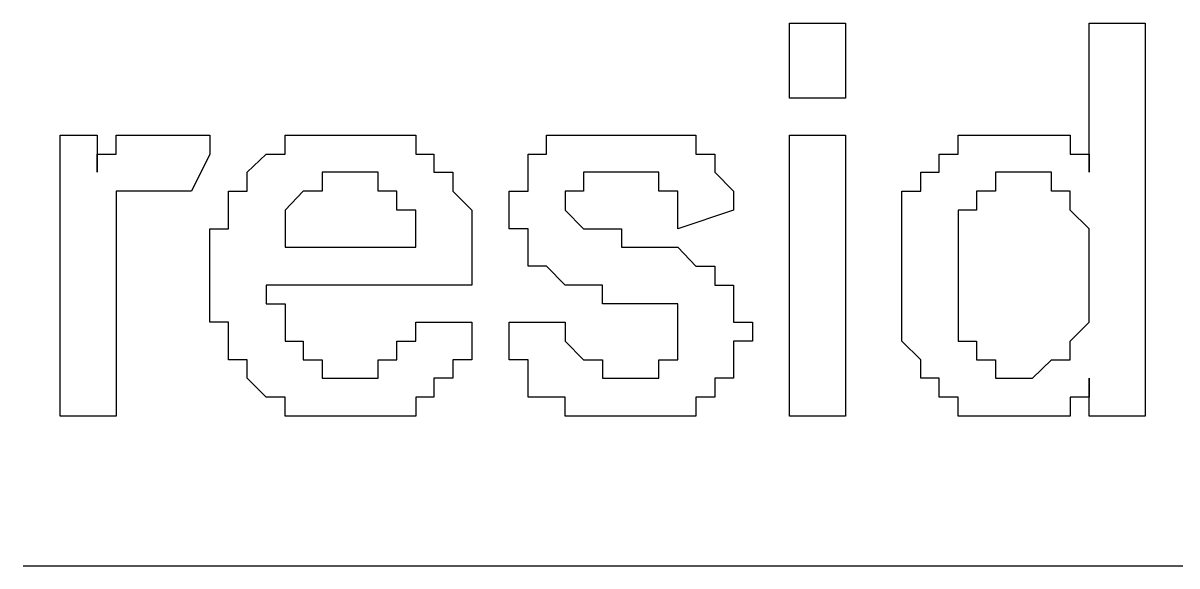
# Model space of a CAD drawing. Header units: inches. Extents: x -628 to 1537, y -1730 to 336.
# Drawn here: x 1383.4 to 1399.74, y -493.64 to -485.96 of the extents above; entities that cross this region are included whole.
import ezdxf

# ---------------------------------------------------------------- set-up
doc = ezdxf.new("R2010")
doc.units = ezdxf.units.IN
doc.layers.get('0').update_dxf_attribs({"linetype": 'CONTINUOUS'})

msp = doc.modelspace()

# ---------------------------------------------------------------- linework, layer by layer
at = {"color": 6}
for p, q in [((1394.258, -487.022), (1394.258, -485.961)), ((1394.258, -485.961), (1395.052, -485.961)), ((1395.052, -485.961), (1395.052, -487.022)), ((1398.499, -488.073), (1398.499, -485.961)), ((1398.499, -485.961), (1399.294, -485.961)), ((1399.294, -485.961), (1399.294, -491.522)), ((1395.052, -487.022), (1394.258, -487.022)), ((1383.929, -491.522), (1383.929, -487.548)), ((1383.929, -487.548), (1384.454, -487.548)), ((1384.454, -487.548), (1384.454, -488.073)), ((1384.723, -487.815), (1384.723, -487.548)), ((1384.723, -487.548), (1384.723, -487.548)), ((1384.723, -487.548), (1384.992, -487.548)), ((1384.992, -487.548), (1384.992, -487.548)), ((1384.992, -487.548), (1384.992, -487.548)), ((1384.992, -487.548), (1384.992, -487.548)), ((1384.992, -487.548), (1384.992, -487.548)), ((1384.992, -487.548), (1385.261, -487.548)), ((1385.261, -487.548), (1385.261, -487.548)), ((1385.261, -487.548), (1385.261, -487.548)), ((1385.261, -487.548), (1385.261, -487.548)), ((1385.261, -487.548), (1385.261, -487.548)), ((1385.261, -487.548), (1385.518, -487.548)), ((1385.518, -487.548), (1385.518, -487.548)), ((1385.518, -487.548), (1385.518, -487.548)), ((1385.518, -487.548), (1385.518, -487.548)), ((1385.518, -487.548), (1385.787, -487.548)), ((1385.787, -487.548), (1385.787, -487.548)), ((1385.787, -487.548), (1385.787, -487.548)), ((1385.787, -487.548), (1386.05, -487.548)), ((1386.05, -487.548), (1386.05, -487.548)), ((1386.05, -487.548), (1386.05, -487.815)), ((1387.113, -487.815), (1387.113, -487.548)), ((1387.113, -487.548), (1387.113, -487.548)), ((1387.113, -487.548), (1387.113, -487.548)), ((1387.113, -487.548), (1387.37, -487.548)), ((1387.37, -487.548), (1387.37, -487.548)), ((1387.37, -487.548), (1387.37, -487.548)), ((1387.37, -487.548), (1387.37, -487.548)), ((1387.37, -487.548), (1387.639, -487.548)), ((1387.639, -487.548), (1387.639, -487.548)), ((1387.639, -487.548), (1387.639, -487.548)), ((1387.639, -487.548), (1387.639, -487.548)), ((1387.639, -487.548), (1387.908, -487.548)), ((1387.908, -487.548), (1387.908, -487.548)), ((1387.908, -487.548), (1387.908, -487.548)), ((1387.908, -487.548), (1387.908, -487.548)), ((1387.908, -487.548), (1388.17, -487.548)), ((1388.17, -487.548), (1388.17, -487.548)), ((1388.17, -487.548), (1388.17, -487.548)), ((1388.17, -487.548), (1388.433, -487.548)), ((1388.433, -487.548), (1388.433, -487.548)), ((1388.433, -487.548), (1388.433, -487.548)), ((1388.433, -487.548), (1388.433, -487.548)), ((1388.433, -487.548), (1388.696, -487.548)), ((1388.696, -487.548), (1388.696, -487.548)), ((1388.696, -487.548), (1388.696, -487.548)), ((1388.696, -487.548), (1388.696, -487.548)), ((1388.696, -487.548), (1388.965, -487.548)), ((1388.965, -487.548), (1388.965, -487.548)), ((1388.965, -487.548), (1388.965, -487.815)), ((1390.817, -487.815), (1390.817, -487.548)), ((1390.817, -487.548), (1391.079, -487.548)), ((1391.079, -487.548), (1391.079, -487.548)), ((1391.079, -487.548), (1391.079, -487.548)), ((1391.079, -487.548), (1391.079, -487.548)), ((1391.079, -487.548), (1391.342, -487.548)), ((1391.342, -487.548), (1391.342, -487.548)), ((1391.342, -487.548), (1391.342, -487.548)), ((1391.342, -487.548), (1391.611, -487.548)), ((1391.611, -487.548), (1391.611, -487.548)), ((1391.611, -487.548), (1391.611, -487.548)), ((1391.611, -487.548), (1391.611, -487.548)), ((1391.611, -487.548), (1391.88, -487.548)), ((1391.88, -487.548), (1391.88, -487.548)), ((1391.88, -487.548), (1391.88, -487.548)), ((1391.88, -487.548), (1392.137, -487.548)), ((1392.137, -487.548), (1392.137, -487.548)), ((1392.137, -487.548), (1392.137, -487.548)), ((1392.137, -487.548), (1392.406, -487.548)), ((1392.406, -487.548), (1392.406, -487.548)), ((1392.406, -487.548), (1392.406, -487.548)), ((1392.406, -487.548), (1392.406, -487.548)), ((1392.406, -487.548), (1392.675, -487.548)), ((1392.675, -487.548), (1392.675, -487.548)), ((1392.675, -487.548), (1392.675, -487.548)), ((1392.675, -487.548), (1392.675, -487.548)), ((1392.675, -487.548), (1392.931, -487.548)), ((1392.931, -487.548), (1392.931, -487.548)), ((1392.931, -487.548), (1392.931, -487.815)), ((1394.258, -491.522), (1394.258, -487.548)), ((1394.258, -487.548), (1395.052, -487.548)), ((1395.052, -487.548), (1395.052, -491.522)), ((1396.647, -487.815), (1396.647, -487.548)), ((1396.647, -487.548), (1396.647, -487.548)), ((1396.647, -487.548), (1396.647, -487.548)), ((1396.647, -487.548), (1396.904, -487.548)), ((1396.904, -487.548), (1396.904, -487.548)), ((1396.904, -487.548), (1396.904, -487.548)), ((1396.904, -487.548), (1396.904, -487.548)), ((1396.904, -487.548), (1397.173, -487.548)), ((1397.173, -487.548), (1397.173, -487.548)), ((1397.173, -487.548), (1397.173, -487.548)), ((1397.173, -487.548), (1397.173, -487.548)), ((1397.173, -487.548), (1397.442, -487.548)), ((1397.442, -487.548), (1397.442, -487.548)), ((1397.442, -487.548), (1397.442, -487.548)), ((1397.442, -487.548), (1397.442, -487.548)), ((1397.442, -487.548), (1397.698, -487.548)), ((1397.698, -487.548), (1397.698, -487.548)), ((1397.698, -487.548), (1397.698, -487.548)), ((1397.698, -487.548), (1397.967, -487.548)), ((1397.967, -487.548), (1397.967, -487.548)), ((1397.967, -487.548), (1397.967, -487.548)), ((1397.967, -487.548), (1397.967, -487.548)), ((1397.967, -487.548), (1398.23, -487.548)), ((1398.23, -487.548), (1398.23, -487.548)), ((1398.23, -487.548), (1398.23, -487.548)), ((1398.23, -487.548), (1398.23, -487.815)), ((1384.454, -488.073), (1384.454, -487.815)), ((1384.454, -487.815), (1384.723, -487.815)), ((1384.723, -487.815), (1384.723, -487.815)), ((1384.723, -487.815), (1384.723, -487.815)), ((1386.05, -487.815), (1385.787, -488.34)), ((1386.05, -487.815), (1386.05, -487.815)), ((1386.575, -488.073), (1386.844, -487.815)), ((1386.844, -487.815), (1386.844, -487.815)), ((1386.844, -487.815), (1386.844, -487.815)), ((1386.844, -487.815), (1386.844, -487.815)), ((1386.844, -487.815), (1386.844, -487.815)), ((1386.844, -487.815), (1387.113, -487.815)), ((1388.965, -487.815), (1388.965, -487.815)), ((1388.965, -487.815), (1388.965, -487.815)), ((1388.965, -487.815), (1389.221, -487.815)), ((1389.221, -487.815), (1389.221, -487.815)), ((1389.221, -487.815), (1389.221, -487.815)), ((1389.221, -487.815), (1389.221, -488.073)), ((1390.554, -488.073), (1390.554, -487.815)), ((1390.554, -487.815), (1390.817, -487.815)), ((1390.817, -487.815), (1390.817, -487.815)), ((1390.817, -487.815), (1390.817, -487.815)), ((1390.817, -487.815), (1390.817, -487.815)), ((1390.817, -487.815), (1390.817, -487.815)), ((1392.931, -487.815), (1392.931, -487.815)), ((1392.931, -487.815), (1392.931, -487.815)), ((1392.931, -487.815), (1393.2, -487.815)), ((1393.2, -487.815), (1393.2, -487.815)), ((1393.2, -487.815), (1393.2, -487.815)), ((1393.2, -487.815), (1393.2, -488.073)), ((1396.378, -488.073), (1396.378, -487.815)), ((1396.378, -487.815), (1396.378, -487.815)), ((1396.378, -487.815), (1396.378, -487.815)), ((1396.378, -487.815), (1396.378, -487.815)), ((1396.378, -487.815), (1396.647, -487.815)), ((1398.23, -487.815), (1398.23, -487.815)), ((1398.23, -487.815), (1398.499, -487.815)), ((1398.499, -487.815), (1398.499, -487.815)), ((1398.499, -487.815), (1398.499, -487.815)), ((1398.499, -487.815), (1398.499, -488.073)), ((1384.454, -488.073), (1384.454, -488.073)), ((1384.454, -488.073), (1384.454, -488.073)), ((1384.454, -488.073), (1384.454, -488.073)), ((1386.575, -488.34), (1386.575, -488.073)), ((1386.575, -488.073), (1386.575, -488.073)), ((1386.575, -488.073), (1386.575, -488.073)), ((1386.575, -488.073), (1386.575, -488.073)), ((1386.575, -488.073), (1386.575, -488.073)), ((1387.908, -488.073), (1387.639, -488.073)), ((1387.639, -488.073), (1387.639, -488.073)), ((1387.639, -488.073), (1387.639, -488.34)), ((1388.17, -488.073), (1387.908, -488.073)), ((1387.908, -488.073), (1387.908, -488.073)), ((1387.908, -488.073), (1387.908, -488.073)), ((1387.908, -488.073), (1387.908, -488.073)), ((1388.433, -488.073), (1388.17, -488.073)), ((1388.17, -488.073), (1388.17, -488.073)), ((1388.17, -488.073), (1388.17, -488.073)), ((1388.17, -488.073), (1388.17, -488.073)), ((1388.433, -488.34), (1388.433, -488.073)), ((1388.433, -488.073), (1388.433, -488.073)), ((1389.221, -488.073), (1389.221, -488.073)), ((1389.221, -488.073), (1389.49, -488.073)), ((1389.49, -488.073), (1389.49, -488.073)), ((1389.49, -488.073), (1389.49, -488.34)), ((1390.554, -488.34), (1390.554, -488.073)), ((1390.554, -488.073), (1390.554, -488.073)), ((1390.554, -488.073), (1390.554, -488.073)), ((1390.554, -488.073), (1390.554, -488.073)), ((1390.554, -488.073), (1390.554, -488.073)), ((1391.611, -488.073), (1391.342, -488.073)), ((1391.342, -488.073), (1391.342, -488.34)), ((1391.88, -488.073), (1391.611, -488.073)), ((1391.611, -488.073), (1391.611, -488.073)), ((1391.611, -488.073), (1391.611, -488.073)), ((1391.611, -488.073), (1391.611, -488.073)), ((1392.137, -488.073), (1391.88, -488.073)), ((1391.88, -488.073), (1391.88, -488.073)), ((1391.88, -488.073), (1391.88, -488.073)), ((1392.406, -488.073), (1392.137, -488.073)), ((1392.137, -488.073), (1392.137, -488.073)), ((1392.137, -488.073), (1392.137, -488.073)), ((1392.137, -488.073), (1392.137, -488.073)), ((1392.406, -488.34), (1392.406, -488.073)), ((1393.2, -488.073), (1393.2, -488.073)), ((1393.2, -488.073), (1393.2, -488.073)), ((1393.2, -488.073), (1393.2, -488.073)), ((1393.2, -488.073), (1393.463, -488.34)), ((1396.116, -488.34), (1396.116, -488.073)), ((1396.116, -488.073), (1396.116, -488.073)), ((1396.116, -488.073), (1396.116, -488.073)), ((1396.116, -488.073), (1396.116, -488.073)), ((1396.116, -488.073), (1396.378, -488.073)), ((1397.442, -488.073), (1397.173, -488.073)), ((1397.173, -488.073), (1397.173, -488.073)), ((1397.173, -488.073), (1397.173, -488.073)), ((1397.173, -488.073), (1397.173, -488.34)), ((1397.698, -488.073), (1397.442, -488.073)), ((1397.442, -488.073), (1397.442, -488.073)), ((1397.442, -488.073), (1397.442, -488.073)), ((1397.967, -488.073), (1397.698, -488.073)), ((1397.698, -488.073), (1397.698, -488.073)), ((1397.698, -488.073), (1397.698, -488.073)), ((1397.698, -488.073), (1397.698, -488.073)), ((1397.967, -488.34), (1397.967, -488.073)), ((1398.499, -488.073), (1398.499, -488.073)), ((1398.499, -488.073), (1398.499, -488.073)), ((1384.992, -488.34), (1384.723, -488.34)), ((1384.723, -488.34), (1384.723, -488.607)), ((1385.261, -488.34), (1384.992, -488.34)), ((1384.992, -488.34), (1384.992, -488.34)), ((1384.992, -488.34), (1384.992, -488.34)), ((1384.992, -488.34), (1384.992, -488.34)), ((1384.992, -488.34), (1384.992, -488.34)), ((1385.518, -488.34), (1385.261, -488.34)), ((1385.261, -488.34), (1385.261, -488.34)), ((1385.261, -488.34), (1385.261, -488.34)), ((1385.261, -488.34), (1385.261, -488.34)), ((1385.787, -488.34), (1385.518, -488.34)), ((1385.518, -488.34), (1385.518, -488.34)), ((1385.518, -488.34), (1385.518, -488.34)), ((1385.518, -488.34), (1385.518, -488.34)), ((1385.787, -488.34), (1385.787, -488.34)), ((1386.312, -488.607), (1386.312, -488.34)), ((1386.312, -488.34), (1386.312, -488.34)), ((1386.312, -488.34), (1386.312, -488.34)), ((1386.312, -488.34), (1386.575, -488.34)), ((1387.37, -488.34), (1387.113, -488.607)), ((1387.639, -488.34), (1387.37, -488.34)), ((1387.37, -488.34), (1387.37, -488.34)), ((1387.37, -488.34), (1387.37, -488.34)), ((1387.37, -488.34), (1387.37, -488.34)), ((1387.37, -488.34), (1387.37, -488.34)), ((1387.639, -488.34), (1387.639, -488.34)), ((1388.696, -488.34), (1388.433, -488.34)), ((1388.433, -488.34), (1388.433, -488.34)), ((1388.696, -488.607), (1388.696, -488.34)), ((1389.49, -488.34), (1389.49, -488.34)), ((1389.49, -488.34), (1389.49, -488.34)), ((1389.49, -488.34), (1389.49, -488.34)), ((1389.49, -488.34), (1389.49, -488.34)), ((1389.49, -488.34), (1389.759, -488.607)), ((1390.285, -488.607), (1390.285, -488.34)), ((1390.285, -488.34), (1390.285, -488.34)), ((1390.285, -488.34), (1390.285, -488.34)), ((1390.285, -488.34), (1390.554, -488.34)), ((1391.342, -488.34), (1391.079, -488.34)), ((1391.079, -488.34), (1391.079, -488.34)), ((1391.079, -488.34), (1391.079, -488.607)), ((1391.342, -488.34), (1391.342, -488.34)), ((1391.342, -488.34), (1391.342, -488.34)), ((1391.342, -488.34), (1391.342, -488.34)), ((1392.675, -488.34), (1392.406, -488.34)), ((1392.406, -488.34), (1392.406, -488.34)), ((1392.406, -488.34), (1392.406, -488.34)), ((1392.406, -488.34), (1392.406, -488.34)), ((1392.675, -488.874), (1392.675, -488.34)), ((1393.463, -488.34), (1393.463, -488.34)), ((1393.463, -488.34), (1393.463, -488.34)), ((1393.463, -488.34), (1393.463, -488.34)), ((1393.463, -488.34), (1393.463, -488.607)), ((1395.847, -488.607), (1395.847, -488.34)), ((1395.847, -488.34), (1396.116, -488.34)), ((1396.116, -488.34), (1396.116, -488.34)), ((1396.116, -488.34), (1396.116, -488.34)), ((1396.116, -488.34), (1396.116, -488.34)), ((1397.173, -488.34), (1396.904, -488.34)), ((1396.904, -488.34), (1396.904, -488.34)), ((1396.904, -488.34), (1396.904, -488.34)), ((1396.904, -488.34), (1396.904, -488.34)), ((1396.904, -488.34), (1396.904, -488.34)), ((1396.904, -488.34), (1396.904, -488.607)), ((1398.23, -488.34), (1397.967, -488.34)), ((1397.967, -488.34), (1397.967, -488.34)), ((1397.967, -488.34), (1397.967, -488.34)), ((1397.967, -488.34), (1397.967, -488.34)), ((1398.23, -488.607), (1398.23, -488.34)), ((1398.23, -488.34), (1398.23, -488.34)), ((1384.723, -488.607), (1384.723, -488.607)), ((1384.723, -488.607), (1384.723, -488.607)), ((1384.723, -488.607), (1384.723, -488.607)), ((1384.723, -488.607), (1384.723, -488.607)), ((1384.723, -488.607), (1384.723, -488.874)), ((1386.312, -488.874), (1386.312, -488.607)), ((1386.312, -488.607), (1386.312, -488.607)), ((1386.312, -488.607), (1386.312, -488.607)), ((1386.312, -488.607), (1386.312, -488.607)), ((1387.113, -488.607), (1387.113, -488.607)), ((1387.113, -488.607), (1387.113, -488.607)), ((1387.113, -488.607), (1387.113, -488.607)), ((1387.113, -488.607), (1387.113, -488.874)), ((1388.965, -488.607), (1388.696, -488.607)), ((1388.965, -489.134), (1388.965, -488.607)), ((1389.759, -488.607), (1389.759, -488.607)), ((1389.759, -488.607), (1389.759, -488.607)), ((1389.759, -488.607), (1389.759, -488.607)), ((1389.759, -488.607), (1389.759, -488.874)), ((1390.285, -488.874), (1390.285, -488.607)), ((1390.285, -488.607), (1390.285, -488.607)), ((1390.285, -488.607), (1390.285, -488.607)), ((1391.079, -488.607), (1391.079, -488.607)), ((1391.079, -488.607), (1391.079, -488.607)), ((1391.079, -488.607), (1391.079, -488.607)), ((1391.079, -488.607), (1391.342, -488.874)), ((1393.463, -488.607), (1392.675, -488.874)), ((1393.463, -488.607), (1393.463, -488.607)), ((1393.463, -488.607), (1393.463, -488.607)), ((1395.847, -488.874), (1395.847, -488.607)), ((1395.847, -488.607), (1395.847, -488.607)), ((1395.847, -488.607), (1395.847, -488.607)), ((1395.847, -488.607), (1395.847, -488.607)), ((1396.904, -488.607), (1396.647, -488.607)), ((1396.647, -488.607), (1396.647, -488.607)), ((1396.647, -488.607), (1396.647, -488.874)), ((1396.904, -488.607), (1396.904, -488.607)), ((1398.499, -488.874), (1398.23, -488.607)), ((1398.23, -488.607), (1398.23, -488.607)), ((1398.23, -488.607), (1398.23, -488.607)), ((1398.23, -488.607), (1398.23, -488.607)), ((1398.23, -488.607), (1398.23, -488.607)), ((1384.723, -488.874), (1384.723, -488.874)), ((1384.723, -488.874), (1384.723, -488.874)), ((1384.723, -488.874), (1384.723, -488.874)), ((1384.723, -488.874), (1384.723, -489.134)), ((1386.05, -489.134), (1386.05, -488.874)), ((1386.05, -488.874), (1386.312, -488.874)), ((1386.312, -488.874), (1386.312, -488.874)), ((1386.312, -488.874), (1386.312, -488.874)), ((1387.113, -488.874), (1387.113, -488.874)), ((1387.113, -488.874), (1387.113, -488.874)), ((1387.113, -488.874), (1387.113, -488.874)), ((1387.113, -488.874), (1387.113, -489.134)), ((1389.759, -488.874), (1389.759, -488.874)), ((1389.759, -488.874), (1389.759, -488.874)), ((1389.759, -488.874), (1389.759, -488.874)), ((1389.759, -488.874), (1389.759, -489.134)), ((1390.554, -488.874), (1390.285, -488.874)), ((1390.285, -488.874), (1390.285, -488.874)), ((1390.285, -488.874), (1390.285, -488.874)), ((1390.554, -489.134), (1390.554, -488.874)), ((1391.342, -488.874), (1391.342, -488.874)), ((1391.342, -488.874), (1391.342, -488.874)), ((1391.342, -488.874), (1391.342, -488.874)), ((1391.342, -488.874), (1391.342, -488.874)), ((1391.342, -488.874), (1391.342, -488.874)), ((1391.342, -488.874), (1391.611, -488.874)), ((1391.611, -488.874), (1391.611, -488.874)), ((1391.611, -488.874), (1391.611, -488.874)), ((1391.611, -488.874), (1391.88, -488.874)), ((1391.88, -488.874), (1391.88, -489.134)), ((1395.847, -489.134), (1395.847, -488.874)), ((1395.847, -488.874), (1395.847, -488.874)), ((1395.847, -488.874), (1395.847, -488.874)), ((1396.647, -488.874), (1396.647, -488.874)), ((1396.647, -488.874), (1396.647, -488.874)), ((1396.647, -488.874), (1396.647, -488.874)), ((1396.647, -488.874), (1396.647, -489.134)), ((1398.499, -489.134), (1398.499, -488.874)), ((1398.499, -488.874), (1398.499, -488.874)), ((1398.499, -488.874), (1398.499, -488.874)), ((1384.723, -489.134), (1384.723, -489.134)), ((1384.723, -489.134), (1384.723, -489.134)), ((1384.723, -489.134), (1384.723, -489.402)), ((1386.05, -489.402), (1386.05, -489.134)), ((1386.05, -489.134), (1386.05, -489.134)), ((1386.05, -489.134), (1386.05, -489.134)), ((1387.113, -489.134), (1387.113, -489.134)), ((1387.113, -489.134), (1388.965, -489.134)), ((1389.759, -489.134), (1389.759, -489.134)), ((1389.759, -489.134), (1389.759, -489.134)), ((1389.759, -489.134), (1389.759, -489.402)), ((1390.554, -489.402), (1390.554, -489.134)), ((1390.554, -489.134), (1390.554, -489.134)), ((1390.554, -489.134), (1390.554, -489.134)), ((1390.554, -489.134), (1390.554, -489.134)), ((1391.88, -489.134), (1391.88, -489.134)), ((1391.88, -489.134), (1391.88, -489.134)), ((1391.88, -489.134), (1392.137, -489.134)), ((1392.137, -489.134), (1392.137, -489.134)), ((1392.137, -489.134), (1392.406, -489.134)), ((1392.406, -489.134), (1392.406, -489.134)), ((1392.406, -489.134), (1392.406, -489.134)), ((1392.406, -489.134), (1392.406, -489.134)), ((1392.406, -489.134), (1392.675, -489.134)), ((1392.675, -489.134), (1392.675, -489.134)), ((1392.675, -489.134), (1392.675, -489.134)), ((1392.675, -489.134), (1392.675, -489.134)), ((1392.675, -489.134), (1392.931, -489.402)), ((1395.847, -489.402), (1395.847, -489.134)), ((1395.847, -489.134), (1395.847, -489.134)), ((1395.847, -489.134), (1395.847, -489.134)), ((1395.847, -489.134), (1395.847, -489.134)), ((1396.647, -489.134), (1396.647, -489.134)), ((1396.647, -489.134), (1396.647, -489.134)), ((1396.647, -489.134), (1396.647, -489.134)), ((1396.647, -489.134), (1396.647, -489.402)), ((1398.499, -489.402), (1398.499, -489.134)), ((1398.499, -489.134), (1398.499, -489.134)), ((1398.499, -489.134), (1398.499, -489.134)), ((1398.499, -489.134), (1398.499, -489.134)), ((1384.723, -489.402), (1384.723, -489.402)), ((1384.723, -489.402), (1384.723, -491.522)), ((1386.05, -489.669), (1386.05, -489.402)), ((1386.05, -489.402), (1386.05, -489.402)), ((1386.05, -489.402), (1386.05, -489.402)), ((1389.759, -489.402), (1389.759, -489.402)), ((1389.759, -489.402), (1389.759, -489.402)), ((1389.759, -489.402), (1389.759, -489.669)), ((1390.817, -489.402), (1390.554, -489.402)), ((1390.554, -489.402), (1390.554, -489.402)), ((1390.554, -489.402), (1390.554, -489.402)), ((1391.079, -489.669), (1390.817, -489.402)), ((1390.817, -489.402), (1390.817, -489.402)), ((1390.817, -489.402), (1390.817, -489.402)), ((1390.817, -489.402), (1390.817, -489.402)), ((1390.817, -489.402), (1390.817, -489.402)), ((1392.931, -489.402), (1392.931, -489.402)), ((1392.931, -489.402), (1392.931, -489.402)), ((1392.931, -489.402), (1392.931, -489.402)), ((1392.931, -489.402), (1392.931, -489.402)), ((1392.931, -489.402), (1393.2, -489.402)), ((1393.2, -489.402), (1393.2, -489.402)), ((1393.2, -489.402), (1393.2, -489.402)), ((1393.2, -489.402), (1393.2, -489.669)), ((1395.847, -489.669), (1395.847, -489.402)), ((1395.847, -489.402), (1395.847, -489.402)), ((1395.847, -489.402), (1395.847, -489.402)), ((1396.647, -489.402), (1396.647, -489.402)), ((1396.647, -489.402), (1396.647, -489.402)), ((1396.647, -489.402), (1396.647, -489.402)), ((1396.647, -489.402), (1396.647, -489.669)), ((1398.499, -489.669), (1398.499, -489.402)), ((1398.499, -489.402), (1398.499, -489.402)), ((1398.499, -489.402), (1398.499, -489.402)), ((1386.05, -489.936), (1386.05, -489.669)), ((1386.05, -489.669), (1386.05, -489.669)), ((1386.05, -489.669), (1386.05, -489.669)), ((1386.05, -489.669), (1386.05, -489.669)), ((1389.759, -489.669), (1386.844, -489.669)), ((1386.844, -489.669), (1386.844, -489.936)), ((1389.759, -489.669), (1389.759, -489.669)), ((1389.759, -489.669), (1389.759, -489.669)), ((1389.759, -489.669), (1389.759, -489.669)), ((1389.759, -489.669), (1389.759, -489.669)), ((1391.342, -489.669), (1391.079, -489.669)), ((1391.079, -489.669), (1391.079, -489.669)), ((1391.079, -489.669), (1391.079, -489.669)), ((1391.079, -489.669), (1391.079, -489.669)), ((1391.611, -489.669), (1391.342, -489.669)), ((1391.342, -489.669), (1391.342, -489.669)), ((1391.342, -489.669), (1391.342, -489.669)), ((1391.611, -489.936), (1391.611, -489.669)), ((1391.611, -489.669), (1391.611, -489.669)), ((1393.2, -489.669), (1393.463, -489.669)), ((1393.463, -489.669), (1393.463, -489.669)), ((1393.463, -489.669), (1393.463, -489.669)), ((1393.463, -489.669), (1393.463, -489.669)), ((1393.463, -489.669), (1393.463, -489.669)), ((1393.463, -489.669), (1393.463, -489.936)), ((1395.847, -489.936), (1395.847, -489.669)), ((1395.847, -489.669), (1395.847, -489.669)), ((1395.847, -489.669), (1395.847, -489.669)), ((1396.647, -489.669), (1396.647, -489.669)), ((1396.647, -489.669), (1396.647, -489.669)), ((1396.647, -489.669), (1396.647, -489.936)), ((1398.499, -489.936), (1398.499, -489.669)), ((1398.499, -489.669), (1398.499, -489.669)), ((1398.499, -489.669), (1398.499, -489.669)), ((1398.499, -489.669), (1398.499, -489.669)), ((1386.05, -490.194), (1386.05, -489.936)), ((1386.05, -489.936), (1386.05, -489.936)), ((1386.05, -489.936), (1386.05, -489.936)), ((1386.844, -489.936), (1387.113, -489.936)), ((1387.113, -489.936), (1387.113, -490.194)), ((1391.88, -489.936), (1391.611, -489.936)), ((1391.611, -489.936), (1391.611, -489.936)), ((1392.137, -489.936), (1391.88, -489.936)), ((1391.88, -489.936), (1391.88, -489.936)), ((1392.406, -489.936), (1392.137, -489.936)), ((1392.137, -489.936), (1392.137, -489.936)), ((1392.137, -489.936), (1392.137, -489.936)), ((1392.675, -489.936), (1392.406, -489.936)), ((1392.406, -489.936), (1392.406, -489.936)), ((1392.406, -489.936), (1392.406, -489.936)), ((1392.406, -489.936), (1392.406, -489.936)), ((1392.406, -489.936), (1392.406, -489.936)), ((1392.406, -489.936), (1392.406, -489.936)), ((1392.675, -490.194), (1392.675, -489.936)), ((1393.463, -489.936), (1393.463, -489.936)), ((1393.463, -489.936), (1393.463, -489.936)), ((1393.463, -489.936), (1393.463, -489.936)), ((1393.463, -489.936), (1393.463, -490.194)), ((1395.847, -490.194), (1395.847, -489.936)), ((1395.847, -489.936), (1395.847, -489.936)), ((1395.847, -489.936), (1395.847, -489.936)), ((1395.847, -489.936), (1395.847, -489.936)), ((1396.647, -489.936), (1396.647, -489.936)), ((1396.647, -489.936), (1396.647, -489.936)), ((1396.647, -489.936), (1396.647, -490.194)), ((1398.499, -490.194), (1398.499, -489.936)), ((1398.499, -489.936), (1398.499, -489.936)), ((1398.499, -489.936), (1398.499, -489.936)), ((1386.312, -490.194), (1386.05, -490.194)), ((1386.312, -490.461), (1386.312, -490.194)), ((1386.312, -490.194), (1386.312, -490.194)), ((1386.312, -490.194), (1386.312, -490.194)), ((1387.113, -490.194), (1387.113, -490.194)), ((1387.113, -490.194), (1387.113, -490.194)), ((1387.113, -490.194), (1387.113, -490.194)), ((1387.113, -490.194), (1387.113, -490.461)), ((1388.965, -490.461), (1388.965, -490.194)), ((1388.965, -490.194), (1388.965, -490.194)), ((1388.965, -490.194), (1388.965, -490.194)), ((1388.965, -490.194), (1389.759, -490.194)), ((1389.759, -490.194), (1389.759, -490.194)), ((1389.759, -490.194), (1389.759, -490.461)), ((1390.285, -490.461), (1390.285, -490.194)), ((1390.285, -490.194), (1390.285, -490.194)), ((1390.285, -490.194), (1391.079, -490.194)), ((1391.079, -490.194), (1391.079, -490.194)), ((1391.079, -490.194), (1391.079, -490.194)), ((1391.079, -490.194), (1391.079, -490.461)), ((1392.675, -490.461), (1392.675, -490.194)), ((1392.675, -490.194), (1392.675, -490.194)), ((1392.675, -490.194), (1392.675, -490.194)), ((1392.675, -490.194), (1392.675, -490.194)), ((1392.675, -490.194), (1392.675, -490.194)), ((1393.463, -490.194), (1393.732, -490.194)), ((1393.732, -490.194), (1393.732, -490.194)), ((1393.732, -490.194), (1393.732, -490.194)), ((1393.732, -490.194), (1393.732, -490.461)), ((1395.847, -490.461), (1395.847, -490.194)), ((1395.847, -490.194), (1395.847, -490.194)), ((1395.847, -490.194), (1395.847, -490.194)), ((1396.647, -490.194), (1396.647, -490.194)), ((1396.647, -490.194), (1396.647, -490.194)), ((1396.647, -490.194), (1396.647, -490.194)), ((1396.647, -490.194), (1396.647, -490.194)), ((1396.647, -490.194), (1396.647, -490.461)), ((1398.23, -490.461), (1398.499, -490.194)), ((1398.499, -490.194), (1398.499, -490.194)), ((1398.499, -490.194), (1398.499, -490.194)), ((1398.499, -490.194), (1398.499, -490.194)), ((1386.312, -490.728), (1386.312, -490.461)), ((1386.312, -490.461), (1386.312, -490.461)), ((1386.312, -490.461), (1386.312, -490.461)), ((1387.113, -490.461), (1387.113, -490.461)), ((1387.113, -490.461), (1387.113, -490.461)), ((1387.113, -490.461), (1387.113, -490.461)), ((1387.113, -490.461), (1387.37, -490.461)), ((1387.37, -490.461), (1387.37, -490.728)), ((1388.696, -490.728), (1388.696, -490.461)), ((1388.696, -490.461), (1388.965, -490.461)), ((1388.965, -490.461), (1388.965, -490.461)), ((1388.965, -490.461), (1388.965, -490.461)), ((1389.759, -490.461), (1389.759, -490.461)), ((1389.759, -490.461), (1389.759, -490.461)), ((1389.759, -490.461), (1389.759, -490.728)), ((1390.285, -490.728), (1390.285, -490.461)), ((1390.285, -490.461), (1390.285, -490.461)), ((1390.285, -490.461), (1390.285, -490.461)), ((1390.285, -490.461), (1390.285, -490.461)), ((1391.079, -490.461), (1391.079, -490.461)), ((1391.079, -490.461), (1391.079, -490.461)), ((1391.079, -490.461), (1391.079, -490.461)), ((1391.079, -490.461), (1391.342, -490.728)), ((1392.675, -490.728), (1392.675, -490.461)), ((1392.675, -490.461), (1392.675, -490.461)), ((1392.675, -490.461), (1392.675, -490.461)), ((1392.675, -490.461), (1392.675, -490.461)), ((1392.675, -490.461), (1392.675, -490.461)), ((1393.732, -490.461), (1393.463, -490.461)), ((1393.463, -490.461), (1393.463, -490.461)), ((1393.463, -490.461), (1393.463, -490.728)), ((1396.116, -490.728), (1395.847, -490.461)), ((1395.847, -490.461), (1395.847, -490.461)), ((1395.847, -490.461), (1395.847, -490.461)), ((1395.847, -490.461), (1395.847, -490.461)), ((1396.647, -490.461), (1396.904, -490.461)), ((1396.904, -490.461), (1396.904, -490.461)), ((1396.904, -490.461), (1396.904, -490.461)), ((1396.904, -490.461), (1396.904, -490.728)), ((1398.23, -490.728), (1398.23, -490.461)), ((1398.23, -490.461), (1398.23, -490.461)), ((1398.23, -490.461), (1398.23, -490.461)), ((1398.23, -490.461), (1398.23, -490.461)), ((1398.23, -490.461), (1398.23, -490.461)), ((1386.575, -490.728), (1386.312, -490.728)), ((1386.312, -490.728), (1386.312, -490.728)), ((1386.312, -490.728), (1386.312, -490.728)), ((1386.312, -490.728), (1386.312, -490.728)), ((1386.575, -490.986), (1386.575, -490.728)), ((1387.37, -490.728), (1387.37, -490.728)), ((1387.37, -490.728), (1387.37, -490.728)), ((1387.37, -490.728), (1387.37, -490.728)), ((1387.37, -490.728), (1387.639, -490.728)), ((1387.639, -490.728), (1387.639, -490.728)), ((1387.639, -490.728), (1387.639, -490.728)), ((1387.639, -490.728), (1387.639, -490.986)), ((1388.433, -490.986), (1388.433, -490.728)), ((1388.433, -490.728), (1388.433, -490.728)), ((1388.433, -490.728), (1388.433, -490.728)), ((1388.433, -490.728), (1388.696, -490.728)), ((1388.696, -490.728), (1388.696, -490.728)), ((1388.696, -490.728), (1388.696, -490.728)), ((1388.696, -490.728), (1388.696, -490.728)), ((1388.696, -490.728), (1388.696, -490.728)), ((1389.759, -490.728), (1389.49, -490.728)), ((1389.49, -490.728), (1389.49, -490.728)), ((1389.49, -490.728), (1389.49, -490.986)), ((1389.759, -490.728), (1389.759, -490.728)), ((1390.554, -490.728), (1390.285, -490.728)), ((1390.285, -490.728), (1390.285, -490.728)), ((1390.554, -490.986), (1390.554, -490.728)), ((1391.342, -490.728), (1391.342, -490.728)), ((1391.342, -490.728), (1391.342, -490.728)), ((1391.342, -490.728), (1391.342, -490.728)), ((1391.342, -490.728), (1391.342, -490.728)), ((1391.342, -490.728), (1391.342, -490.728)), ((1391.342, -490.728), (1391.611, -490.728)), ((1391.611, -490.728), (1391.611, -490.986)), ((1392.406, -490.986), (1392.406, -490.728)), ((1392.406, -490.728), (1392.406, -490.728)), ((1392.406, -490.728), (1392.675, -490.728)), ((1392.675, -490.728), (1392.675, -490.728)), ((1392.675, -490.728), (1392.675, -490.728)), ((1392.675, -490.728), (1392.675, -490.728)), ((1393.463, -490.728), (1393.463, -490.728)), ((1393.463, -490.728), (1393.463, -490.728)), ((1393.463, -490.728), (1393.463, -490.728)), ((1393.463, -490.728), (1393.463, -490.986)), ((1396.116, -490.986), (1396.116, -490.728)), ((1396.116, -490.728), (1396.116, -490.728)), ((1396.116, -490.728), (1396.116, -490.728)), ((1396.116, -490.728), (1396.116, -490.728)), ((1396.116, -490.728), (1396.116, -490.728)), ((1396.904, -490.728), (1396.904, -490.728)), ((1396.904, -490.728), (1396.904, -490.728)), ((1396.904, -490.728), (1397.173, -490.728)), ((1397.173, -490.728), (1397.173, -490.728)), ((1397.173, -490.728), (1397.173, -490.728)), ((1397.173, -490.728), (1397.173, -490.986)), ((1397.698, -490.986), (1397.967, -490.728)), ((1397.967, -490.728), (1397.967, -490.728)), ((1397.967, -490.728), (1397.967, -490.728)), ((1397.967, -490.728), (1397.967, -490.728)), ((1397.967, -490.728), (1398.23, -490.728)), ((1398.23, -490.728), (1398.23, -490.728)), ((1386.844, -491.256), (1386.575, -490.986)), ((1386.575, -490.986), (1386.575, -490.986)), ((1386.575, -490.986), (1386.575, -490.986)), ((1386.575, -490.986), (1386.575, -490.986)), ((1386.575, -490.986), (1386.575, -490.986)), ((1386.575, -490.986), (1386.575, -490.986)), ((1387.639, -490.986), (1387.908, -490.986)), ((1387.908, -490.986), (1387.908, -490.986)), ((1387.908, -490.986), (1387.908, -490.986)), ((1387.908, -490.986), (1387.908, -490.986)), ((1387.908, -490.986), (1388.17, -490.986)), ((1388.17, -490.986), (1388.17, -490.986)), ((1388.17, -490.986), (1388.17, -490.986)), ((1388.17, -490.986), (1388.17, -490.986)), ((1388.17, -490.986), (1388.433, -490.986)), ((1389.49, -490.986), (1389.221, -490.986)), ((1389.221, -490.986), (1389.221, -491.256)), ((1389.49, -490.986), (1389.49, -490.986)), ((1389.49, -490.986), (1389.49, -490.986)), ((1389.49, -490.986), (1389.49, -490.986)), ((1390.554, -491.256), (1390.554, -490.986)), ((1390.554, -490.986), (1390.554, -490.986)), ((1390.554, -490.986), (1390.554, -490.986)), ((1390.554, -490.986), (1390.554, -490.986)), ((1390.554, -490.986), (1390.554, -490.986)), ((1391.611, -490.986), (1391.611, -490.986)), ((1391.611, -490.986), (1391.611, -490.986)), ((1391.611, -490.986), (1391.88, -490.986)), ((1391.88, -490.986), (1391.88, -490.986)), ((1391.88, -490.986), (1391.88, -490.986)), ((1391.88, -490.986), (1391.88, -490.986)), ((1391.88, -490.986), (1392.137, -490.986)), ((1392.137, -490.986), (1392.137, -490.986)), ((1392.137, -490.986), (1392.137, -490.986)), ((1392.137, -490.986), (1392.406, -490.986)), ((1392.406, -490.986), (1392.406, -490.986)), ((1393.463, -490.986), (1393.2, -490.986)), ((1393.2, -490.986), (1393.2, -491.256)), ((1393.463, -490.986), (1393.463, -490.986)), ((1393.463, -490.986), (1393.463, -490.986)), ((1393.463, -490.986), (1393.463, -490.986)), ((1396.378, -490.986), (1396.116, -490.986)), ((1396.116, -490.986), (1396.116, -490.986)), ((1396.378, -491.256), (1396.378, -490.986)), ((1396.378, -490.986), (1396.378, -490.986)), ((1396.378, -490.986), (1396.378, -490.986)), ((1397.173, -490.986), (1397.442, -490.986)), ((1397.442, -490.986), (1397.698, -490.986)), ((1397.442, -490.986), (1397.442, -490.986)), ((1397.442, -490.986), (1397.442, -490.986)), ((1397.442, -490.986), (1397.442, -490.986)), ((1397.442, -490.986), (1397.442, -490.986)), ((1397.698, -490.986), (1397.698, -490.986)), ((1397.698, -490.986), (1397.698, -490.986)), ((1397.698, -490.986), (1397.698, -490.986)), ((1398.499, -491.522), (1398.499, -490.986)), ((1398.499, -490.986), (1398.499, -491.256)), ((1387.113, -491.256), (1386.844, -491.256)), ((1386.844, -491.256), (1386.844, -491.256)), ((1386.844, -491.256), (1386.844, -491.256)), ((1386.844, -491.256), (1386.844, -491.256)), ((1386.844, -491.256), (1386.844, -491.256)), ((1387.113, -491.522), (1387.113, -491.256)), ((1389.221, -491.256), (1388.965, -491.256)), ((1388.965, -491.256), (1388.965, -491.256)), ((1388.965, -491.256), (1388.965, -491.522)), ((1389.221, -491.256), (1389.221, -491.256)), ((1389.221, -491.256), (1389.221, -491.256)), ((1389.221, -491.256), (1389.221, -491.256)), ((1389.221, -491.256), (1389.221, -491.256)), ((1390.817, -491.256), (1390.554, -491.256)), ((1391.079, -491.256), (1390.817, -491.256)), ((1390.817, -491.256), (1390.817, -491.256)), ((1390.817, -491.256), (1390.817, -491.256)), ((1390.817, -491.256), (1390.817, -491.256)), ((1390.817, -491.256), (1390.817, -491.256)), ((1391.079, -491.522), (1391.079, -491.256)), ((1393.2, -491.256), (1392.931, -491.256)), ((1392.931, -491.256), (1392.931, -491.256)), ((1392.931, -491.256), (1392.931, -491.256)), ((1392.931, -491.256), (1392.931, -491.522)), ((1393.2, -491.256), (1393.2, -491.256)), ((1393.2, -491.256), (1393.2, -491.256)), ((1393.2, -491.256), (1393.2, -491.256)), ((1396.647, -491.256), (1396.378, -491.256)), ((1396.378, -491.256), (1396.378, -491.256)), ((1396.378, -491.256), (1396.378, -491.256)), ((1396.647, -491.522), (1396.647, -491.256)), ((1396.647, -491.256), (1396.647, -491.256)), ((1396.647, -491.256), (1396.647, -491.256)), ((1398.499, -491.256), (1398.23, -491.256)), ((1398.23, -491.256), (1398.23, -491.256)), ((1398.23, -491.256), (1398.23, -491.256)), ((1398.23, -491.256), (1398.23, -491.522)), ((1384.723, -491.522), (1383.929, -491.522)), ((1387.37, -491.522), (1387.113, -491.522)), ((1387.113, -491.522), (1387.113, -491.522)), ((1387.113, -491.522), (1387.113, -491.522)), ((1387.639, -491.522), (1387.37, -491.522)), ((1387.37, -491.522), (1387.37, -491.522)), ((1387.37, -491.522), (1387.37, -491.522)), ((1387.37, -491.522), (1387.37, -491.522)), ((1387.908, -491.522), (1387.639, -491.522)), ((1387.639, -491.522), (1387.639, -491.522)), ((1387.639, -491.522), (1387.639, -491.522)), ((1388.17, -491.522), (1387.908, -491.522)), ((1387.908, -491.522), (1387.908, -491.522)), ((1387.908, -491.522), (1387.908, -491.522)), ((1388.433, -491.522), (1388.17, -491.522)), ((1388.17, -491.522), (1388.17, -491.522)), ((1388.17, -491.522), (1388.17, -491.522)), ((1388.17, -491.522), (1388.17, -491.522)), ((1388.17, -491.522), (1388.17, -491.522)), ((1388.696, -491.522), (1388.433, -491.522)), ((1388.433, -491.522), (1388.433, -491.522)), ((1388.433, -491.522), (1388.433, -491.522)), ((1388.965, -491.522), (1388.696, -491.522)), ((1388.696, -491.522), (1388.696, -491.522)), ((1388.696, -491.522), (1388.696, -491.522)), ((1388.696, -491.522), (1388.696, -491.522)), ((1388.965, -491.522), (1388.965, -491.522)), ((1391.342, -491.522), (1391.079, -491.522)), ((1391.079, -491.522), (1391.079, -491.522)), ((1391.079, -491.522), (1391.079, -491.522)), ((1391.079, -491.522), (1391.079, -491.522)), ((1391.611, -491.522), (1391.342, -491.522)), ((1391.342, -491.522), (1391.342, -491.522)), ((1391.342, -491.522), (1391.342, -491.522)), ((1391.88, -491.522), (1391.611, -491.522)), ((1391.611, -491.522), (1391.611, -491.522)), ((1391.611, -491.522), (1391.611, -491.522)), ((1391.611, -491.522), (1391.611, -491.522)), ((1392.137, -491.522), (1391.88, -491.522)), ((1391.88, -491.522), (1391.88, -491.522)), ((1391.88, -491.522), (1391.88, -491.522)), ((1392.406, -491.522), (1392.137, -491.522)), ((1392.137, -491.522), (1392.137, -491.522)), ((1392.137, -491.522), (1392.137, -491.522)), ((1392.675, -491.522), (1392.406, -491.522)), ((1392.406, -491.522), (1392.406, -491.522)), ((1392.406, -491.522), (1392.406, -491.522)), ((1392.406, -491.522), (1392.406, -491.522)), ((1392.931, -491.522), (1392.675, -491.522)), ((1392.675, -491.522), (1392.675, -491.522)), ((1392.675, -491.522), (1392.675, -491.522)), ((1392.931, -491.522), (1392.931, -491.522)), ((1395.052, -491.522), (1394.258, -491.522)), ((1396.904, -491.522), (1396.647, -491.522)), ((1397.173, -491.522), (1396.904, -491.522)), ((1396.904, -491.522), (1396.904, -491.522)), ((1396.904, -491.522), (1396.904, -491.522)), ((1396.904, -491.522), (1396.904, -491.522)), ((1397.442, -491.522), (1397.173, -491.522)), ((1397.173, -491.522), (1397.173, -491.522)), ((1397.173, -491.522), (1397.173, -491.522)), ((1397.173, -491.522), (1397.173, -491.522)), ((1397.698, -491.522), (1397.442, -491.522)), ((1397.442, -491.522), (1397.442, -491.522)), ((1397.442, -491.522), (1397.442, -491.522)), ((1397.442, -491.522), (1397.442, -491.522)), ((1397.967, -491.522), (1397.698, -491.522)), ((1397.698, -491.522), (1397.698, -491.522)), ((1397.698, -491.522), (1397.698, -491.522)), ((1398.23, -491.522), (1397.967, -491.522)), ((1397.967, -491.522), (1397.967, -491.522)), ((1397.967, -491.522), (1397.967, -491.522)), ((1397.967, -491.522), (1397.967, -491.522)), ((1398.23, -491.522), (1398.23, -491.522)), ((1399.294, -491.522), (1398.499, -491.522)), ((1383.403, -493.644), (1417.831, -493.644))]:
    msp.add_line(p, q, dxfattribs=at)

doc.saveas('drawing.dxf')
